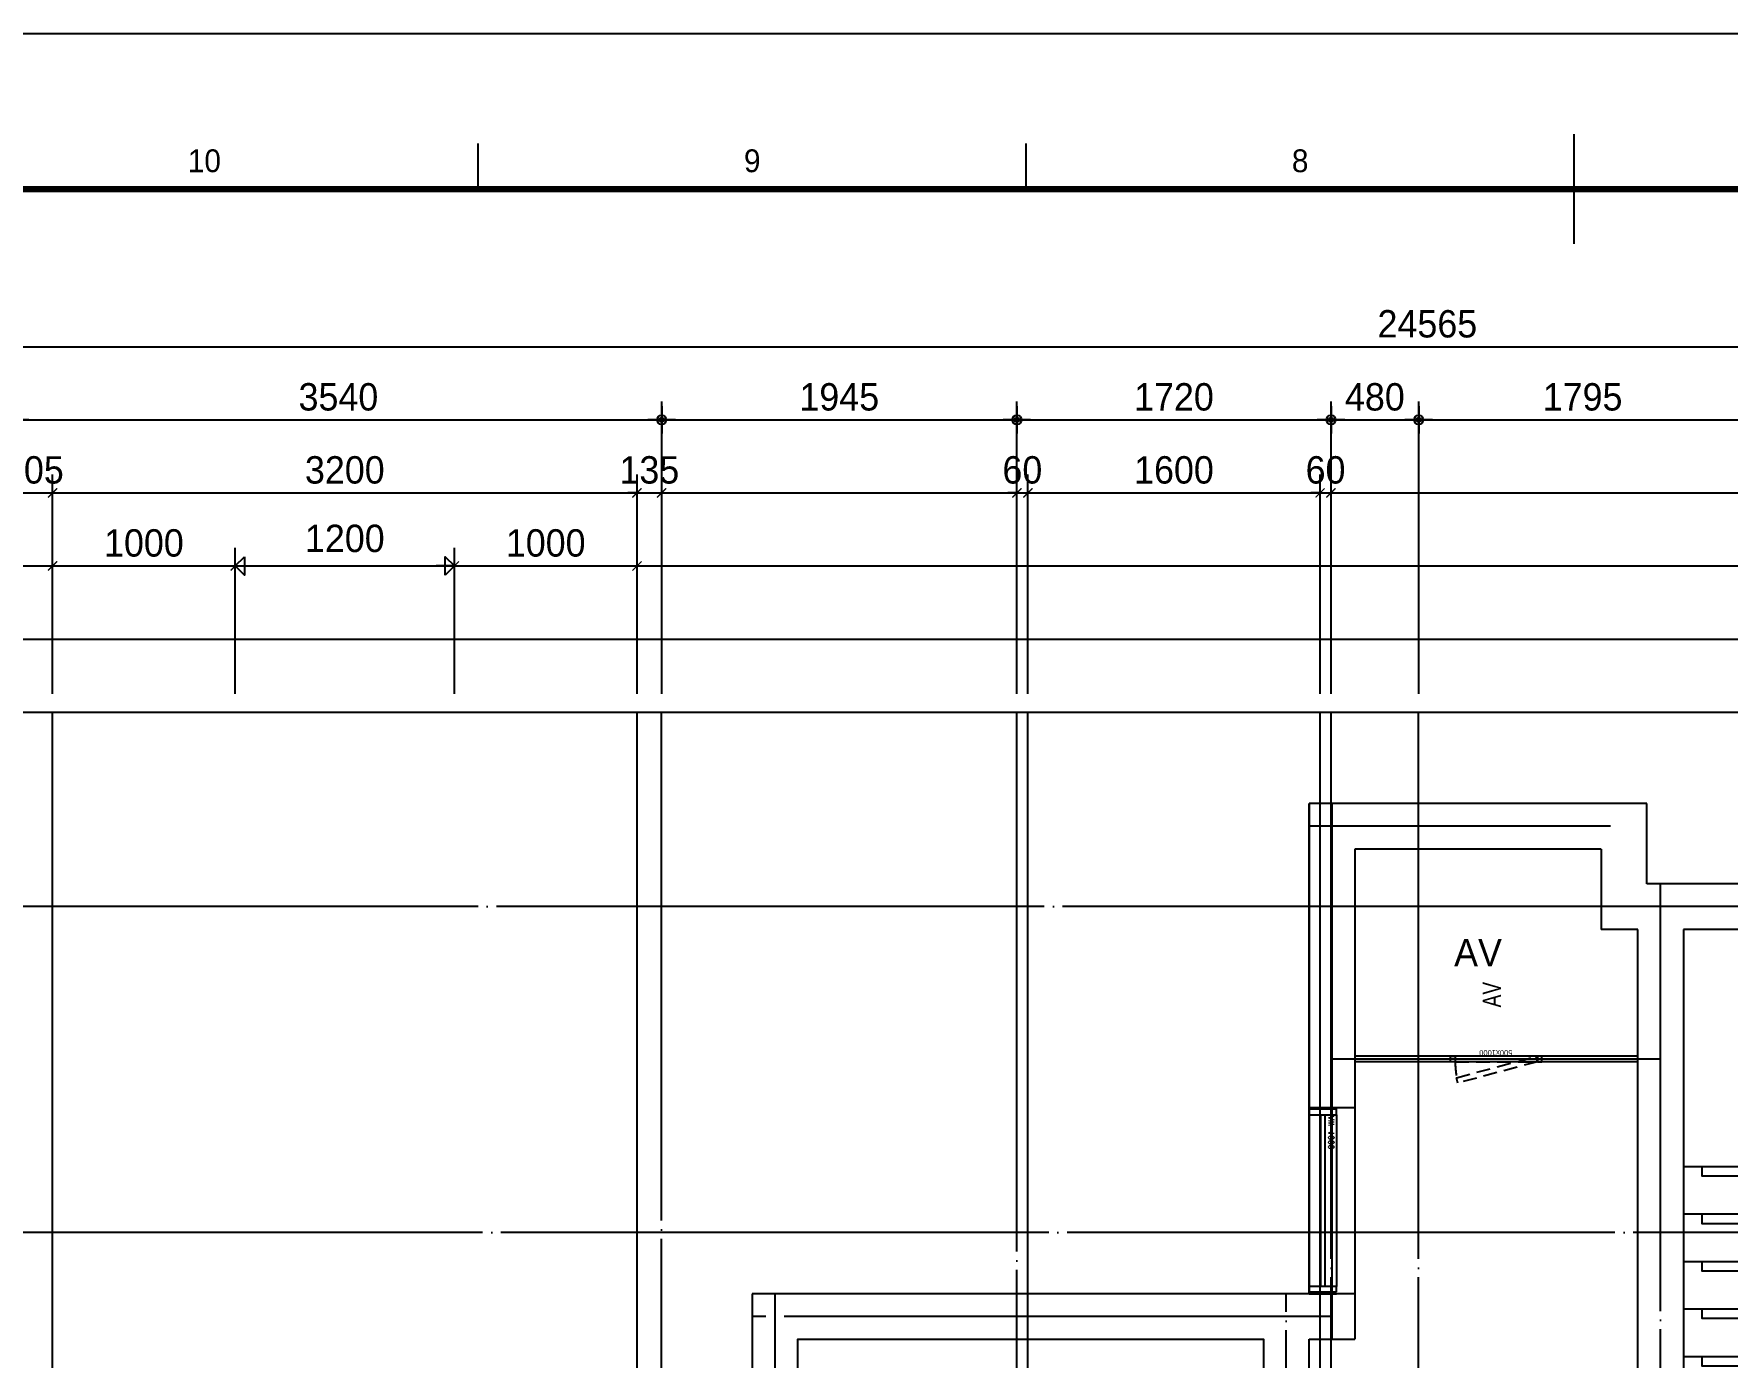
# Model space of a CAD drawing. Header units: millimetres. Extents: x -24416 to 92204, y -190080 to 23760.
# Drawn here: x 62770 to 72042, y -78526 to -71280 of the extents above; entities that cross this region are included whole.
import ezdxf
from ezdxf.enums import TextEntityAlignment as Align
from ezdxf.xclip import XClip

# ---------------------------------------------------------------- set-up
doc = ezdxf.new("R2010")
doc.units = ezdxf.units.MM
doc.header["$LTSCALE"] = 50
doc.header["$XCLIPFRAME"] = 0
for name, pattern in [('AUDIT_D_220706163347-0', [0]), ('CEN', [62, 60, -1, 0, -1]), ('xr-101_102동-2F$0$HID', [2.3, 1.5, -0.8])]:
    doc.linetypes.add(name, pattern=pattern)
doc.layers.get('defpoints').update_dxf_attribs({"color": 139})
for name, color, linetype in [('A-STEEL', 4, 'Continuous'), ('AA-BORD-FORM', 7, 'Continuous'), ('AA-BORD-TEXT', 3, 'Continuous'), ('AA-XXXX-DIMS', 7, 'Continuous'), ('AA-XXXX-TEXT#LEV', 3, 'Continuous'), ('ARDM', 7, 'Continuous'), ('CEN_CON', 1, 'CEN'), ('CONC', 2, 'Continuous'), ('DIM', 7, 'AUDIT_D_220706163347-0'), ('ELE3_CON', 7, 'Continuous'), ('ELEV-ER', 4, 'Continuous'), ('ROM', 7, 'AUDIT_D_220706163347-0'), ('STAIR', 4, 'Continuous'), ('WIN', 4, 'Continuous'), ('xr-101_102동-2F$0$AA-DWXM-DOOR(PS점검구)', 4, 'xr-101_102동-2F$0$HID'), ('논슬립', 251, 'Continuous'), ('실명박스', 7, 'AUDIT_D_220706163347-0')]:
    doc.layers.add(name, color=color, linetype=linetype)
for name, color, linetype, plot in [('AA-XXXX-MC', 153, 'AUDIT_D_220706163347-0', False), ('Def-PrintX', 147, 'Continuous', False), ('xr-101_102동-2F$0$DEFPOINT', 231, 'Continuous', False)]:
    doc.layers.add(name, color=color, linetype=linetype, plot=plot)
doc.styles.add('HAUD01', font='Dotum.ttf')
doc.styles.add('HAUD02', font='Dotum.ttf', dxfattribs={"width": 0.8})
doc.styles.get("Standard").update_dxf_attribs({"font": 'txt', "bigfont": 'whgtxt.shx'})
doc.styles.add('xr-101_102동-2F$0$HAUD01', font='Dotum.ttf')
doc.styles.add('맑은고딕', font='malgun.ttf', dxfattribs={"width": 0.9})
doc.dimstyles.new('DIM-50', dxfattribs={"dimscale": 50, "dimtxt": 3, "dimasz": 1, "dimexe": 2, "dimexo": 2, "dimgap": 1, "dimtad": 1, "dimdec": 0, "dimzin": 0, "dimdsep": 46, "dimtxsty": '맑은고딕', "dimblk1": 'DIMDOT', "dimblk2": 'DIMDOT', "dimsah": 1, "dimcen": 0.09, "dimdle": 2, "dimclrd": 7, "dimclre": 7, "dimclrt": 3, "dimadec": 0, "dimazin": 0, "dimtfac": 1, "dimtdec": 0, "dimtix": 1, "dimtmove": 2, "dimatfit": 3, "dimldrblk": 'DIMDOT', "dimfxl": 1, "dimtolj": 1, "dimtzin": 0, "dimarcsym": 0})
doc.dimstyles.new('MCDIM-50', dxfattribs={"dimscale": 50, "dimtxt": 3, "dimasz": 1, "dimexe": 2, "dimexo": 2, "dimgap": 1, "dimtad": 1, "dimdec": 0, "dimzin": 0, "dimdsep": 46, "dimtxsty": '맑은고딕', "dimblk1": 'ARCHTICK', "dimblk2": 'ARCHTICK', "dimsah": 1, "dimcen": 0.09, "dimdle": 2, "dimclrd": 7, "dimclre": 7, "dimclrt": 3, "dimadec": 0, "dimazin": 0, "dimtfac": 1, "dimtdec": 0, "dimtix": 1, "dimtmove": 2, "dimatfit": 3, "dimldrblk": 'ARCHTICK', "dimfxl": 1, "dimtolj": 1, "dimtzin": 0, "dimarcsym": 0})
doc.dimstyles.new('외부100-win', dxfattribs={"dimscale": 50, "dimtxt": 3, "dimasz": 1, "dimexe": 2, "dimexo": 2.5, "dimgap": 1.5, "dimtad": 1, "dimdec": 0, "dimzin": 0, "dimdsep": 46, "dimtxsty": '맑은고딕', "dimblk": 'DO2-2', "dimblk1": 'DO2-2', "dimblk2": 'DIMDOT', "dimcen": 0.09, "dimdle": 2, "dimclrd": 7, "dimclre": 7, "dimclrt": 3, "dimadec": 0, "dimazin": 0, "dimtfac": 1, "dimtdec": 0, "dimtix": 1, "dimtmove": 2, "dimatfit": 3, "dimldrblk": 'DO2-2', "dimfxl": 1, "dimtolj": 1, "dimtzin": 0, "dimarcsym": 0})

# ---------------------------------------------------------------- blocks, each defined once
blk = doc.blocks.new('XR-FORM 청주월명')
at = {"layer": 'AA-BORD-FORM', "color": 2}
for p, q in [((421, 571), (421, 583)), ((301, 577), (301, 582)), ((361, 577), (361, 582))]:
    blk.add_line(p, q, dxfattribs=at)
at = {"layer": 'AA-BORD-FORM', "color": 1}
blk.add_lwpolyline([(0, 0), (841, 0), (841, 594), (0, 594)], close=True, dxfattribs=at)
at = {"layer": 'AA-BORD-FORM', "color": 2, "const_width": 0.682}
blk.add_lwpolyline([(21, 17), (21, 577), (821, 577), (821, 17)], close=True, dxfattribs=at)
at = {"layer": 'AA-BORD-TEXT', "color": 7, "style": 'HAUD01'}
for s, p in [('10', (271, 580.1)), ('9', (331, 580.1)), ('8', (391, 580.1))]:
    blk.add_text(s, height=2.5, dxfattribs=at).set_placement(p, align=Align.MIDDLE_CENTER)
blk = doc.blocks.new('AW 1000')
at = {"layer": 'defpoints'}
for p, q in [((-10, 150), (-10, 0)), ((1010, 150), (1010, 0))]:
    blk.add_line(p, q, dxfattribs=at)
at = {"layer": 'WIN', "color": 8}
for p, q in [((30, 150), (970, 150)), ((30, 0), (970, 0))]:
    blk.add_line(p, q, dxfattribs=at)
at = {"layer": 'WIN'}
for p, q in [((30, 87), (970, 87)), ((30, 63), (970, 63))]:
    blk.add_line(p, q, dxfattribs=at)
for points in [[(30, 0), (0, 0), (0, 150), (30, 150)], [(1000, 0), (970, 0), (970, 150), (1000, 150)]]:
    blk.add_lwpolyline(points, close=True, dxfattribs=at)
at = {"layer": 'Def-PrintX'}
blk.add_text('AW 1000', height=30, dxfattribs=at).set_placement((128, 28.4), align=Align.MIDDLE)
blk = doc.blocks.new('STA-1')
at = {"layer": 'STAIR'}
for p, q in [((-3120, -1210), (-3120, 0)), ((-2860, -1210), (-2860, 0)), ((-2600, -1210), (-2600, 0)), ((-2340, -1210), (-2340, 0)), ((-2080, -1210), (-2080, 0)), ((-1820, -1210), (-1820, 0)), ((-1560, -1210), (-1560, 0)), ((-1300, -1210), (-1300, 0)), ((-3120, -605), (-600, -605)), ((-600, -1995), (-600, -605)), ((-3120, -1275), (-3120, -1260)), ((-3120, -1275), (-3120, -1260)), ((-2860, -1275), (-2860, -1260)), ((-2600, -1275), (-2600, -1260)), ((-2340, -1275), (-2340, -1260)), ((-2080, -1275), (-2080, -1260)), ((-1820, -1275), (-1820, -1260)), ((-1560, -1275), (-1560, -1260)), ((-1300, -1275), (-1300, -1260)), ((-3120, -1340), (-3120, -1325)), ((-3120, -1340), (-3120, -1325)), ((-3120, -2600), (-3120, -1390)), ((-2860, -1340), (-2860, -1325)), ((-2860, -2600), (-2860, -1390)), ((-2600, -1340), (-2600, -1325)), ((-2600, -2600), (-2600, -1390)), ((-2340, -1340), (-2340, -1325)), ((-2340, -2600), (-2340, -1390)), ((-2080, -1340), (-2080, -1325)), ((-2080, -2600), (-2080, -1390)), ((-1820, -1340), (-1820, -1325)), ((-1820, -2600), (-1820, -1390)), ((-1560, -1340), (-1560, -1325)), ((-1560, -2600), (-1560, -1390)), ((-1300, -1340), (-1300, -1325)), ((-1300, -2600), (-1300, -1390)), ((-3120, -1995), (-2080, -1995)), ((-1820, -1995), (-600, -1995))]:
    blk.add_line(p, q, dxfattribs=at)
for points in [[(-1200, -1390), (-1200, -1210), (-3220, -1210), (-3220, -1390)], [(-1250, -1340), (-1250, -1260), (-3170, -1260), (-3170, -1340)], [(-1300, -1325), (-1300, -1275), (-3120, -1275), (-3120, -1325)], [(-2080, -1995), (-2148, -1909.7), (-2148, -1942.1), (-2086.5, -1995), (-2148, -2047.9), (-2148, -2080.3)], [(-1820, -1995), (-1752, -1909.7), (-1752, -1942.1), (-1813.5, -1995), (-1752, -2047.9), (-1752, -2080.3)]]:
    blk.add_lwpolyline(points, close=True, dxfattribs=at)
blk.add_lwpolyline([(-2157.1, -2767.7), (-1956.5, -2019.1), (-1999.9, -2007.5), (-1900.1, -1982.5), (-1943.5, -1970.9), (-1742.9, -1222.3)], dxfattribs=at)
for centre in [(-3120, -605), (-3120, -1995)]:
    blk.add_circle(centre, 50, dxfattribs=at)
at = {"layer": '논슬립'}
for points in [[(-3120, -100), (-3170, -100), (-3170, -1110), (-3120, -1110)], [(-2860, -100), (-2910, -100), (-2910, -1110), (-2860, -1110)], [(-2600, -100), (-2650, -100), (-2650, -1110), (-2600, -1110)], [(-2340, -100), (-2390, -100), (-2390, -1110), (-2340, -1110)], [(-2080, -100), (-2130, -100), (-2130, -1110), (-2080, -1110)], [(-1820, -100), (-1870, -100), (-1870, -1110), (-1820, -1110)], [(-1560, -100), (-1610, -100), (-1610, -1110), (-1560, -1110)], [(-1300, -100), (-1350, -100), (-1350, -1110), (-1300, -1110)], [(-3120, -2500), (-3070, -2500), (-3070, -1490), (-3120, -1490)], [(-2860, -2500), (-2810, -2500), (-2810, -1490), (-2860, -1490)], [(-2600, -2500), (-2550, -2500), (-2550, -1490), (-2600, -1490)], [(-2340, -2500), (-2290, -2500), (-2290, -1490), (-2340, -1490)], [(-2080, -2500), (-2030, -2500), (-2030, -1490), (-2080, -1490)], [(-1820, -2500), (-1770, -2500), (-1770, -1490), (-1820, -1490)], [(-1560, -2500), (-1510, -2500), (-1510, -1490), (-1560, -1490)], [(-1300, -2500), (-1250, -2500), (-1250, -1490), (-1300, -1490)]]:
    blk.add_lwpolyline(points, dxfattribs=at)
blk = doc.blocks.new('ELE_17(비진입)')
at = {"layer": 'CONC', "extrusion": (0, 0, -1)}
for p, q in [((-570, -991.6), (-570, -1041.6)), ((570, -991.6), (570, -1041.6))]:
    blk.add_line(p, q, dxfattribs=at)
at = {"layer": 'defpoints'}
blk.add_lwpolyline([(-1350, 1558.4), (1350, 1558.4), (1350, -991.6), (-1350, -991.6)], close=True, dxfattribs=at)
at = {"layer": 'ELEV-ER', "color": 1, "extrusion": (0, 0, -1)}
for p, q in [((0, 1229.9), (0, -1227.1)), ((700, 1038.6), (-700, 1038.5)), ((-1150, 0), (1150, 0))]:
    blk.add_line(p, q, dxfattribs=at)
at = {"layer": 'ELEV-ER', "extrusion": (0, 0, -1)}
for p, q in [((-500, 1113.5), (500, 1113.6)), ((-500, 963.5), (-500, 1113.5)), ((500, 1113.6), (500, 963.6)), ((-550, 1013.5), (-550, 1063.5)), ((-550, 1013.5), (-550, 1063.5)), ((-475, 1063.5), (-525, 1063.5)), ((-525, 1063.5), (-525, 1013.5)), ((-475, 1063.5), (-525, 1063.5)), ((-525, 1063.5), (-525, 1013.5)), ((-475, 1013.5), (-475, 1063.5)), ((-475, 1013.5), (-475, 1063.5)), ((475, 1013.6), (475, 1063.6)), ((475, 1063.6), (525, 1063.6)), ((525, 1063.6), (525, 1013.6)), ((550, 1013.6), (550, 1063.6)), ((-525, 1013.5), (-475, 1013.5)), ((-525, 1013.5), (-475, 1013.5)), ((500, 963.6), (-500, 963.5)), ((525, 1013.6), (475, 1013.6)), ((-950, -898.6), (900, 851.4)), ((950, -898.6), (-900, 851.4)), ((-1105, 50), (-1105, -50)), ((-1005, 50), (-1005, -50)), ((1005, 50), (1005, -50)), ((1105, 50), (1105, -50)), ((-560, -818.7), (-560, -698.7)), ((-500, -698.7), (-500, -818.7)), ((500, -818.6), (500, -698.6)), ((560, -698.6), (560, -818.6)), ((-560.1, -818.6), (-500.1, -818.6)), ((-500, -818.7), (-560, -818.7)), ((560, -818.6), (500, -818.6)), ((-570, -991.6), (-545, -991.6)), ((-515, -991.6), (515, -991.6)), ((545, -991.6), (570, -991.6)), ((-570, -1041.6), (-555, -1041.6)), ((-515, -1041.6), (515, -1041.6)), ((555, -1041.6), (570, -1041.6))]:
    blk.add_line(p, q, dxfattribs=at)
for points in [[(950, 901.4), (950, -898.6), (-950, -898.6), (-950, 901.4)], [(542, -994.6), (518, -994.6), (518, -1038.6), (542, -1038.6), (542, -1026.6), (545, -1026.6), (545, -1041.6), (515, -1041.6), (515, -991.6), (545, -991.6), (545, -1006.6), (542, -1006.6)], [(-542, -994.6), (-518, -994.6), (-518, -1038.6), (-542, -1038.6), (-542, -1026.6), (-545, -1026.6), (-545, -1041.6), (-515, -1041.6), (-515, -991.6), (-545, -991.6), (-545, -1006.6), (-542, -1006.6)]]:
    blk.add_lwpolyline(points, close=True, dxfattribs=at)
blk.add_lwpolyline([(-500, -698.6), (-900, -698.6), (-900, 851.4), (900, 851.4), (900, -698.6), (500, -698.7)], dxfattribs=at)
at = {"layer": 'ELEV-ER'}
for points in [[(-550, -875.7), (550, -875.7), (550, -835.7), (-550, -835.7)], [(-550, -960.7), (550, -960.7), (550, -920.7), (-550, -920.7)], [(-555, -1041.6), (-545, -1041.6), (-545, -1031.6), (-555, -1031.6)], [(555, -1041.6), (545, -1041.6), (545, -1031.6), (555, -1031.6)]]:
    blk.add_lwpolyline(points, close=True, dxfattribs=at)
at = {"layer": 'defpoints', "extrusion": (0, 0, -1), "style": '맑은고딕', "text_generation_flag": 2, "width": 0.6}
blk.add_text('ELEV-18인승', height=150, dxfattribs=at).set_placement((0, 801.3), align=Align.TOP_CENTER)
blk = doc.blocks.new('A$C38A1636F')
at = {"layer": 'xr-101_102동-2F$0$AA-DWXM-DOOR(PS점검구)'}
for p, q in [((225, 0), (-225, 0)), ((-225, -30), (225, -30))]:
    blk.add_line(p, q, dxfattribs=at)
for points in [[(-250, 0), (-225, 0), (-225, -30), (-250, -30)], [(250, 0), (225, 0), (225, -30), (250, -30)], [(-209.7, -146.5), (-217.4, -117.5), (217.2, -1), (225, -30)]]:
    blk.add_lwpolyline(points, close=True, dxfattribs=at)
blk.add_arc((385.2, -21.3), 610.2, 180.81816, 189.07051, dxfattribs=at)
at = {"layer": 'xr-101_102동-2F$0$DEFPOINT', "style": 'xr-101_102동-2F$0$HAUD01'}
blk.add_text('500x1000', height=30, rotation=180, dxfattribs=at).set_placement((-2.5, 18.6), align=Align.MIDDLE_CENTER)
blk = doc.blocks.new('CO-102-28F', base_point=(243441.5, -43595.4))
at = {"layer": 'A-STEEL'}
for p, q in [((276761.5, -39280.4), (275211.5, -39280.4)), ((276761.5, -39310.4), (275211.5, -39310.4))]:
    blk.add_line(p, q, dxfattribs=at)
at = {"layer": 'CEN_CON'}
for p, q in [((275086.5, -37895.4), (275086.5, -40830.4)), ((276611.5, -38020.4), (274961.5, -38020.4)), ((276886.5, -43775.4), (276886.5, -38335.4)), ((279611.5, -38460.4), (276611.5, -38460.4)), ((276886.5, -39295.4), (275086.5, -39295.4)), ((272036.5, -40580.4), (272036.5, -43780.4)), ((274836.5, -43780.4), (274836.5, -40580.4)), ((275086.5, -40705.4), (271911.5, -40705.4))]:
    blk.add_line(p, q, dxfattribs=at)
at = {"layer": 'CONC', "color": 2}
for p, q in [((274961.5, -37895.4), (274961.5, -39560.4)), ((275211.5, -38145.4), (275211.5, -39560.4)), ((274961.5, -39560.4), (275211.5, -39560.4)), ((275211.5, -40580.4), (271911.5, -40580.4)), ((271911.5, -40580.4), (271911.5, -43580.4)), ((275211.5, -40580.4), (275211.5, -40830.4)), ((272161.5, -43530.4), (272161.5, -40830.4)), ((272161.5, -40830.4), (274711.5, -40830.4)), ((274711.5, -40830.4), (274711.5, -41610.4)), ((274961.5, -40830.4), (275211.5, -40830.4)), ((274961.5, -41560.4), (274961.5, -40830.4))]:
    blk.add_line(p, q, dxfattribs=at)
at = {"layer": 'CONC', "linetype": 'ByBlock'}
for p, q in [((276611.5, -37895.4), (274961.5, -37895.4)), ((276811.5, -37895.4), (276611.5, -37895.4)), ((276811.5, -38335.4), (276811.5, -37895.4)), ((276561.5, -38145.4), (275211.5, -38145.4)), ((276561.5, -38145.4), (276561.5, -38585.4)), ((279611.5, -38335.4), (276811.5, -38335.4)), ((276761.5, -38585.4), (276561.5, -38585.4)), ((279611.5, -38585.4), (277011.5, -38585.4))]:
    blk.add_line(p, q, dxfattribs=at)
at = {"layer": 'CONC'}
for p, q in [((276761.5, -42405.4), (276761.5, -38585.4)), ((277011.5, -38585.4), (277011.5, -42405.4))]:
    blk.add_line(p, q, dxfattribs=at)
at = {"layer": 'defpoints'}
for p in [(276811.5, -37895.4), (274961.5, -40580.4)]:
    blk.add_line(p, (274961.5, -37895.4), dxfattribs=at)
at = {"layer": 'ELE3_CON'}
blk.add_line((275211.5, -39560.4), (275211.5, -40580.4), dxfattribs=at)
at = {"rotation": 90}
for name, p in [('STA-1', (277011.5, -38585.4)), ('ELE_17(비진입)', (273719.8, -42180.4))]:
    blk.add_blockref(name, p, dxfattribs=at)
at = {"layer": 'AA-XXXX-TEXT#LEV'}
blk.add_blockref('A$C38A1636F', (275986.5, -39280.4), dxfattribs=at)
at = {"layer": 'WIN', "xscale": -1.000000000000001, "rotation": 90}
blk.add_blockref('AW 1000', (275111.5, -39570.4), dxfattribs=at)
at = {"layer": 'Def-PrintX', "style": 'HAUD02', "width": 0.8}
blk.add_text('AV', height=100, rotation=90, dxfattribs=at).set_placement((275961.5, -38942.9), align=Align.MIDDLE_CENTER)
blk = doc.blocks.new('A$C415C5DAF')
at = {"layer": 'AA-XXXX-MC'}
for p, q in [((50387.4, -99255.9), (50387.4, -93370.9)), ((53587.4, -99255.9), (53587.4, -93370.9)), ((55727.4, -102525.9), (55727.4, -93370.9)), ((57327.4, -102565.9), (57327.4, -93370.9))]:
    blk.add_line(p, q, dxfattribs=at)
at = {"layer": 'CEN_CON'}
for p, q in [((53722.4, -99255.9), (53722.4, -93370.9)), ((55667.4, -102525.9), (55667.4, -93370.9)), ((57387.4, -102565.9), (57387.4, -93370.9)), ((57867.4, -102565.9), (57867.4, -93370.9)), ((58917.4, -94435.9), (44172.7, -94435.9)), ((62042.4, -96220.9), (44172.7, -96220.9))]:
    blk.add_line(p, q, dxfattribs=at)
at = {"layer": 'ROM', "color": 3, "style": 'HAUD01'}
blk.add_text('AV', height=150, dxfattribs=at).set_placement((58192.4, -94688.4), align=Align.MIDDLE)
blk = doc.blocks.new('_ArchTick')
at = {"color": 0, "linetype": 'ByBlock', "const_width": 0.15}
blk.add_lwpolyline([(-0.5, -0.5), (0.5, 0.5)], dxfattribs=at)
blk = doc.blocks.new('*D262')
at = {"layer": 'defpoints', "color": 0, "linetype": 'ByBlock', "transparency": 16777216}
for p in [(16805.7, -97953.8), (15805.7, -98753.8), (16805.7, -98753.8)]:
    blk.add_point(p, dxfattribs=at)
at = {"layer": 'DIM', "color": 7, "linetype": 'ByBlock', "lineweight": -2, "transparency": 16777216}
for p, q in [((15805.7, -98653.8), (15805.7, -97853.8)), ((16805.7, -98653.8), (16805.7, -97853.8)), ((15705.7, -97953.8), (16905.7, -97953.8))]:
    blk.add_line(p, q, dxfattribs=at)
at = {"layer": 'DIM', "color": 7, "linetype": 'ByBlock', "lineweight": -2, "transparency": 16777216, "xscale": 50, "yscale": 50, "zscale": 50, "rotation": 180}
blk.add_blockref('_ArchTick', (15805.7, -97953.8), dxfattribs=at)
at = {"layer": 'DIM', "color": 7, "linetype": 'ByBlock', "lineweight": -2, "transparency": 16777216, "xscale": 50, "yscale": 50, "zscale": 50}
blk.add_blockref('_ArchTick', (16805.7, -97953.8), dxfattribs=at)
at = {"layer": 'DIM', "color": 3, "linetype": 'ByBlock', "transparency": 16777216, "insert": (16305.7, -97828.7), "char_height": 150, "attachment_point": 5, "style": 'HAUD01'}
blk.add_mtext('\\A1;1000', dxfattribs=at)
blk = doc.blocks.new('DO2-2')
at = {"layer": 'ARDM'}
blk.add_line((0, 0), (-2, 0), dxfattribs=at)
blk.add_lwpolyline([(-1, -1), (-1, 1), (0, 0)], close=True, dxfattribs=at)
blk = doc.blocks.new('*D263')
at = {"layer": 'defpoints', "color": 0, "linetype": 'ByBlock', "transparency": 16777216}
for p in [(18005.7, -97953.8), (16805.7, -98753.8), (18005.7, -98753.8)]:
    blk.add_point(p, dxfattribs=at)
at = {"layer": 'DIM', "color": 7, "linetype": 'ByBlock', "lineweight": -2, "transparency": 16777216}
for p, q in [((16805.7, -98628.8), (16805.7, -97853.8)), ((18005.7, -98628.8), (18005.7, -97853.8)), ((16855.7, -97953.8), (17955.7, -97953.8))]:
    blk.add_line(p, q, dxfattribs=at)
at = {"layer": 'DIM', "color": 7, "linetype": 'ByBlock', "lineweight": -2, "transparency": 16777216, "xscale": 50, "yscale": 50, "zscale": 50, "rotation": 180}
blk.add_blockref('DO2-2', (16805.7, -97953.8), dxfattribs=at)
at = {"layer": 'DIM', "color": 7, "linetype": 'ByBlock', "lineweight": -2, "transparency": 16777216, "xscale": 50, "yscale": 50, "zscale": 50}
blk.add_blockref('DO2-2', (18005.7, -97953.8), dxfattribs=at)
at = {"layer": 'DIM', "color": 3, "linetype": 'ByBlock', "transparency": 16777216, "insert": (17405.7, -97803.7), "char_height": 150, "attachment_point": 5, "style": 'HAUD01'}
blk.add_mtext('\\A1;1200', dxfattribs=at)
blk = doc.blocks.new('DIMDOT')
at = {"layer": 'AA-XXXX-DIMS'}
for p, q in [((-1.5, 0), (1.5, 0)), ((0, -1.5), (0, 1.5))]:
    blk.add_line(p, q, dxfattribs=at)
for radius in [0.5, 0.25]:
    blk.add_circle((0, 0), radius, dxfattribs=at)
blk = doc.blocks.new('*D264')
at = {"layer": 'defpoints', "color": 0, "linetype": 'ByBlock', "transparency": 16777216}
for p in [(19005.7, -97953.8), (18005.7, -98753.8), (19005.7, -98753.8)]:
    blk.add_point(p, dxfattribs=at)
at = {"layer": 'DIM', "color": 7, "linetype": 'ByBlock', "lineweight": -2, "transparency": 16777216}
for p, q in [((18005.7, -98653.8), (18005.7, -97853.8)), ((19005.7, -98653.8), (19005.7, -97853.8)), ((17905.7, -97953.8), (19105.7, -97953.8))]:
    blk.add_line(p, q, dxfattribs=at)
at = {"layer": 'DIM', "color": 7, "linetype": 'ByBlock', "lineweight": -2, "transparency": 16777216, "xscale": 50, "yscale": 50, "zscale": 50, "rotation": 180}
blk.add_blockref('_ArchTick', (18005.7, -97953.8), dxfattribs=at)
at = {"layer": 'DIM', "color": 7, "linetype": 'ByBlock', "lineweight": -2, "transparency": 16777216, "xscale": 50, "yscale": 50, "zscale": 50}
blk.add_blockref('_ArchTick', (19005.7, -97953.8), dxfattribs=at)
at = {"layer": 'DIM', "color": 3, "linetype": 'ByBlock', "transparency": 16777216, "insert": (18505.7, -97828.7), "char_height": 150, "attachment_point": 5, "style": 'HAUD01'}
blk.add_mtext('\\A1;1000', dxfattribs=at)
blk = doc.blocks.new('*D328')
at = {"layer": 'defpoints', "color": 0, "transparency": 16777216}
for p in [(19140.7, -97153.8), (15600.7, -98753.8), (19140.7, -98753.8)]:
    blk.add_point(p, dxfattribs=at)
at = {"layer": 'DIM', "color": 7, "lineweight": -2, "transparency": 16777216}
for p, q in [((15600.7, -98653.8), (15600.7, -97053.8)), ((19140.7, -98653.8), (19140.7, -97053.8)), ((15650.7, -97153.8), (19090.7, -97153.8))]:
    blk.add_line(p, q, dxfattribs=at)
at = {"layer": 'DIM', "color": 7, "lineweight": -2, "transparency": 16777216, "xscale": 50, "yscale": 50, "zscale": 50, "rotation": 180}
blk.add_blockref('DIMDOT', (15600.7, -97153.8), dxfattribs=at)
at = {"layer": 'DIM', "color": 7, "lineweight": -2, "transparency": 16777216, "xscale": 50, "yscale": 50, "zscale": 50}
blk.add_blockref('DIMDOT', (19140.7, -97153.8), dxfattribs=at)
at = {"layer": 'DIM', "color": 3, "transparency": 16777216, "insert": (17370.7, -97028.7), "char_height": 150, "attachment_point": 5, "style": 'HAUD01'}
blk.add_mtext('\\A1;3540', dxfattribs=at)
blk = doc.blocks.new('*D329')
at = {"layer": 'defpoints', "color": 0, "transparency": 16777216}
for p in [(21085.7, -97153.8), (19140.7, -98753.8), (21085.7, -98753.8)]:
    blk.add_point(p, dxfattribs=at)
at = {"layer": 'DIM', "color": 7, "lineweight": -2, "transparency": 16777216}
for p, q in [((19140.7, -98653.8), (19140.7, -97053.8)), ((21085.7, -98653.8), (21085.7, -97053.8)), ((19190.7, -97153.8), (21035.7, -97153.8))]:
    blk.add_line(p, q, dxfattribs=at)
at = {"layer": 'DIM', "color": 7, "lineweight": -2, "transparency": 16777216, "xscale": 50, "yscale": 50, "zscale": 50, "rotation": 180}
blk.add_blockref('DIMDOT', (19140.7, -97153.8), dxfattribs=at)
at = {"layer": 'DIM', "color": 7, "lineweight": -2, "transparency": 16777216, "xscale": 50, "yscale": 50, "zscale": 50}
blk.add_blockref('DIMDOT', (21085.7, -97153.8), dxfattribs=at)
at = {"layer": 'DIM', "color": 3, "transparency": 16777216, "insert": (20113.2, -97028.7), "char_height": 150, "attachment_point": 5, "style": 'HAUD01'}
blk.add_mtext('\\A1;1945', dxfattribs=at)
blk = doc.blocks.new('*D330')
at = {"layer": 'defpoints', "color": 0, "transparency": 16777216}
for p in [(22805.7, -97153.8), (21085.7, -98753.8), (22805.7, -98753.8)]:
    blk.add_point(p, dxfattribs=at)
at = {"layer": 'DIM', "color": 7, "lineweight": -2, "transparency": 16777216}
for p, q in [((21085.7, -98653.8), (21085.7, -97053.8)), ((22805.7, -98653.8), (22805.7, -97053.8)), ((21135.7, -97153.8), (22755.7, -97153.8))]:
    blk.add_line(p, q, dxfattribs=at)
at = {"layer": 'DIM', "color": 7, "lineweight": -2, "transparency": 16777216, "xscale": 50, "yscale": 50, "zscale": 50, "rotation": 180}
blk.add_blockref('DIMDOT', (21085.7, -97153.8), dxfattribs=at)
at = {"layer": 'DIM', "color": 7, "lineweight": -2, "transparency": 16777216, "xscale": 50, "yscale": 50, "zscale": 50}
blk.add_blockref('DIMDOT', (22805.7, -97153.8), dxfattribs=at)
at = {"layer": 'DIM', "color": 3, "transparency": 16777216, "insert": (21945.7, -97028.7), "char_height": 150, "attachment_point": 5, "style": 'HAUD01'}
blk.add_mtext('\\A1;1720', dxfattribs=at)
blk = doc.blocks.new('*D331')
at = {"layer": 'defpoints', "color": 0, "transparency": 16777216}
for p in [(23285.7, -97153.8), (22805.7, -98753.8), (23285.7, -98753.8)]:
    blk.add_point(p, dxfattribs=at)
at = {"layer": 'DIM', "color": 7, "lineweight": -2, "transparency": 16777216}
for p, q in [((22805.7, -98653.8), (22805.7, -97053.8)), ((23285.7, -98653.8), (23285.7, -97053.8)), ((22855.7, -97153.8), (23235.7, -97153.8))]:
    blk.add_line(p, q, dxfattribs=at)
at = {"layer": 'DIM', "color": 7, "lineweight": -2, "transparency": 16777216, "xscale": 50, "yscale": 50, "zscale": 50, "rotation": 180}
blk.add_blockref('DIMDOT', (22805.7, -97153.8), dxfattribs=at)
at = {"layer": 'DIM', "color": 7, "lineweight": -2, "transparency": 16777216, "xscale": 50, "yscale": 50, "zscale": 50}
blk.add_blockref('DIMDOT', (23285.7, -97153.8), dxfattribs=at)
at = {"layer": 'DIM', "color": 3, "transparency": 16777216, "insert": (23045.7, -97028.7), "char_height": 150, "attachment_point": 5, "style": 'HAUD01'}
blk.add_mtext('\\A1;480', dxfattribs=at)
blk = doc.blocks.new('*D332')
at = {"layer": 'defpoints', "color": 0, "transparency": 16777216}
for p in [(25080.7, -97153.8), (23285.7, -98753.8), (25080.7, -98753.8)]:
    blk.add_point(p, dxfattribs=at)
at = {"layer": 'DIM', "color": 7, "lineweight": -2, "transparency": 16777216}
for p, q in [((23285.7, -98653.8), (23285.7, -97053.8)), ((25080.7, -98653.8), (25080.7, -97053.8)), ((23335.7, -97153.8), (25030.7, -97153.8))]:
    blk.add_line(p, q, dxfattribs=at)
at = {"layer": 'DIM', "color": 7, "lineweight": -2, "transparency": 16777216, "xscale": 50, "yscale": 50, "zscale": 50, "rotation": 180}
blk.add_blockref('DIMDOT', (23285.7, -97153.8), dxfattribs=at)
at = {"layer": 'DIM', "color": 7, "lineweight": -2, "transparency": 16777216, "xscale": 50, "yscale": 50, "zscale": 50}
blk.add_blockref('DIMDOT', (25080.7, -97153.8), dxfattribs=at)
at = {"layer": 'DIM', "color": 3, "transparency": 16777216, "insert": (24183.2, -97028.7), "char_height": 150, "attachment_point": 5, "style": 'HAUD01'}
blk.add_mtext('\\A1;1795', dxfattribs=at)
blk = doc.blocks.new('*D338')
at = {"layer": 'defpoints', "color": 0, "transparency": 16777216}
for p in [(35615.7, -96753.8), (11050.7, -98753.8), (35615.7, -98753.8)]:
    blk.add_point(p, dxfattribs=at)
at = {"layer": 'DIM', "color": 7, "lineweight": -2, "transparency": 16777216}
for p, q in [((11050.7, -98653.8), (11050.7, -96653.8)), ((35615.7, -98653.8), (35615.7, -96653.8)), ((11100.7, -96753.8), (35565.7, -96753.8))]:
    blk.add_line(p, q, dxfattribs=at)
at = {"layer": 'DIM', "color": 7, "lineweight": -2, "transparency": 16777216, "xscale": 50, "yscale": 50, "zscale": 50, "rotation": 180}
blk.add_blockref('DIMDOT', (11050.7, -96753.8), dxfattribs=at)
at = {"layer": 'DIM', "color": 7, "lineweight": -2, "transparency": 16777216, "xscale": 50, "yscale": 50, "zscale": 50}
blk.add_blockref('DIMDOT', (35615.7, -96753.8), dxfattribs=at)
at = {"layer": 'DIM', "color": 3, "transparency": 16777216, "insert": (23333.2, -96628.7), "char_height": 150, "attachment_point": 5, "style": 'HAUD01'}
blk.add_mtext('\\A1;24565', dxfattribs=at)
blk = doc.blocks.new('*D342')
at = {"layer": 'defpoints', "color": 0, "linetype": 'ByBlock', "transparency": 16777216}
for p in [(15805.7, -97553.8), (15600.7, -98753.8), (15805.7, -98753.8)]:
    blk.add_point(p, dxfattribs=at)
at = {"layer": 'DIM', "color": 7, "linetype": 'ByBlock', "lineweight": -2, "transparency": 16777216}
for p, q in [((15600.7, -98653.8), (15600.7, -97453.8)), ((15805.7, -98653.8), (15805.7, -97453.8)), ((15600.7, -97553.8), (15550.7, -97553.8)), ((15600.7, -97553.8), (15805.7, -97553.8)), ((15805.7, -97553.8), (15855.7, -97553.8))]:
    blk.add_line(p, q, dxfattribs=at)
at = {"layer": 'DIM', "color": 7, "linetype": 'ByBlock', "lineweight": -2, "transparency": 16777216, "xscale": 50, "yscale": 50, "zscale": 50}
blk.add_blockref('_ArchTick', (15600.7, -97553.8), dxfattribs=at)
at = {"layer": 'DIM', "color": 7, "linetype": 'ByBlock', "lineweight": -2, "transparency": 16777216, "xscale": 50, "yscale": 50, "zscale": 50, "rotation": 180}
blk.add_blockref('_ArchTick', (15805.7, -97553.8), dxfattribs=at)
at = {"layer": 'DIM', "color": 3, "linetype": 'ByBlock', "transparency": 16777216, "insert": (15703.2, -97428.7), "char_height": 150, "attachment_point": 5, "style": 'HAUD01'}
blk.add_mtext('\\A1;205', dxfattribs=at)
blk = doc.blocks.new('*D343')
at = {"layer": 'defpoints', "color": 0, "linetype": 'ByBlock', "transparency": 16777216}
for p in [(19005.7, -97553.8), (15805.7, -98753.8), (19005.7, -98753.8)]:
    blk.add_point(p, dxfattribs=at)
at = {"layer": 'DIM', "color": 7, "linetype": 'ByBlock', "lineweight": -2, "transparency": 16777216}
for p, q in [((15805.7, -98653.8), (15805.7, -97453.8)), ((19005.7, -98653.8), (19005.7, -97453.8)), ((15705.7, -97553.8), (19105.7, -97553.8))]:
    blk.add_line(p, q, dxfattribs=at)
at = {"layer": 'DIM', "color": 7, "linetype": 'ByBlock', "lineweight": -2, "transparency": 16777216, "xscale": 50, "yscale": 50, "zscale": 50, "rotation": 180}
blk.add_blockref('_ArchTick', (15805.7, -97553.8), dxfattribs=at)
at = {"layer": 'DIM', "color": 7, "linetype": 'ByBlock', "lineweight": -2, "transparency": 16777216, "xscale": 50, "yscale": 50, "zscale": 50}
blk.add_blockref('_ArchTick', (19005.7, -97553.8), dxfattribs=at)
at = {"layer": 'DIM', "color": 3, "linetype": 'ByBlock', "transparency": 16777216, "insert": (17405.7, -97428.7), "char_height": 150, "attachment_point": 5, "style": 'HAUD01'}
blk.add_mtext('\\A1;3200', dxfattribs=at)
blk = doc.blocks.new('*D344')
at = {"layer": 'defpoints', "color": 0, "linetype": 'ByBlock', "transparency": 16777216}
for p in [(19140.7, -97553.8), (19005.7, -98753.8), (19140.7, -98753.8)]:
    blk.add_point(p, dxfattribs=at)
at = {"layer": 'DIM', "color": 7, "linetype": 'ByBlock', "lineweight": -2, "transparency": 16777216}
for p, q in [((19005.7, -98653.8), (19005.7, -97453.8)), ((19140.7, -98653.8), (19140.7, -97453.8)), ((19005.7, -97553.8), (18955.7, -97553.8)), ((19005.7, -97553.8), (19140.7, -97553.8)), ((19140.7, -97553.8), (19190.7, -97553.8))]:
    blk.add_line(p, q, dxfattribs=at)
at = {"layer": 'DIM', "color": 7, "linetype": 'ByBlock', "lineweight": -2, "transparency": 16777216, "xscale": 50, "yscale": 50, "zscale": 50}
blk.add_blockref('_ArchTick', (19005.7, -97553.8), dxfattribs=at)
at = {"layer": 'DIM', "color": 7, "linetype": 'ByBlock', "lineweight": -2, "transparency": 16777216, "xscale": 50, "yscale": 50, "zscale": 50, "rotation": 180}
blk.add_blockref('_ArchTick', (19140.7, -97553.8), dxfattribs=at)
at = {"layer": 'DIM', "color": 3, "linetype": 'ByBlock', "transparency": 16777216, "insert": (19073.2, -97428.7), "char_height": 150, "attachment_point": 5, "style": 'HAUD01'}
blk.add_mtext('\\A1;135', dxfattribs=at)
blk = doc.blocks.new('*D345')
at = {"layer": 'defpoints', "color": 0, "linetype": 'ByBlock', "transparency": 16777216}
for p in [(21145.7, -97553.8), (21085.7, -98753.8), (21145.7, -98753.8)]:
    blk.add_point(p, dxfattribs=at)
at = {"layer": 'DIM', "color": 7, "linetype": 'ByBlock', "lineweight": -2, "transparency": 16777216}
for p, q in [((21085.7, -98653.8), (21085.7, -97453.8)), ((21145.7, -98653.8), (21145.7, -97453.8)), ((21085.7, -97553.8), (21035.7, -97553.8)), ((21085.7, -97553.8), (21145.7, -97553.8)), ((21145.7, -97553.8), (21195.7, -97553.8))]:
    blk.add_line(p, q, dxfattribs=at)
at = {"layer": 'DIM', "color": 7, "linetype": 'ByBlock', "lineweight": -2, "transparency": 16777216, "xscale": 50, "yscale": 50, "zscale": 50}
blk.add_blockref('_ArchTick', (21085.7, -97553.8), dxfattribs=at)
at = {"layer": 'DIM', "color": 7, "linetype": 'ByBlock', "lineweight": -2, "transparency": 16777216, "xscale": 50, "yscale": 50, "zscale": 50, "rotation": 180}
blk.add_blockref('_ArchTick', (21145.7, -97553.8), dxfattribs=at)
at = {"layer": 'DIM', "color": 3, "linetype": 'ByBlock', "transparency": 16777216, "insert": (21115.7, -97428.7), "char_height": 150, "attachment_point": 5, "style": 'HAUD01'}
blk.add_mtext('\\A1;60', dxfattribs=at)
blk = doc.blocks.new('*D346')
at = {"layer": 'defpoints', "color": 0, "linetype": 'ByBlock', "transparency": 16777216}
for p in [(22745.7, -97553.8), (21145.7, -98753.8), (22745.7, -98753.8)]:
    blk.add_point(p, dxfattribs=at)
at = {"layer": 'DIM', "color": 7, "linetype": 'ByBlock', "lineweight": -2, "transparency": 16777216}
for p, q in [((21145.7, -98653.8), (21145.7, -97453.8)), ((22745.7, -98653.8), (22745.7, -97453.8)), ((21045.7, -97553.8), (22845.7, -97553.8))]:
    blk.add_line(p, q, dxfattribs=at)
at = {"layer": 'DIM', "color": 7, "linetype": 'ByBlock', "lineweight": -2, "transparency": 16777216, "xscale": 50, "yscale": 50, "zscale": 50, "rotation": 180}
blk.add_blockref('_ArchTick', (21145.7, -97553.8), dxfattribs=at)
at = {"layer": 'DIM', "color": 7, "linetype": 'ByBlock', "lineweight": -2, "transparency": 16777216, "xscale": 50, "yscale": 50, "zscale": 50}
blk.add_blockref('_ArchTick', (22745.7, -97553.8), dxfattribs=at)
at = {"layer": 'DIM', "color": 3, "linetype": 'ByBlock', "transparency": 16777216, "insert": (21945.7, -97428.7), "char_height": 150, "attachment_point": 5, "style": 'HAUD01'}
blk.add_mtext('\\A1;1600', dxfattribs=at)
blk = doc.blocks.new('*D347')
at = {"layer": 'defpoints', "color": 0, "linetype": 'ByBlock', "transparency": 16777216}
for p in [(22805.7, -97553.8), (22745.7, -98753.8), (22805.7, -98753.8)]:
    blk.add_point(p, dxfattribs=at)
at = {"layer": 'DIM', "color": 7, "linetype": 'ByBlock', "lineweight": -2, "transparency": 16777216}
for p, q in [((22745.7, -98653.8), (22745.7, -97453.8)), ((22805.7, -98653.8), (22805.7, -97453.8)), ((22745.7, -97553.8), (22695.7, -97553.8)), ((22745.7, -97553.8), (22805.7, -97553.8)), ((22805.7, -97553.8), (22855.7, -97553.8))]:
    blk.add_line(p, q, dxfattribs=at)
at = {"layer": 'DIM', "color": 7, "linetype": 'ByBlock', "lineweight": -2, "transparency": 16777216, "xscale": 50, "yscale": 50, "zscale": 50}
blk.add_blockref('_ArchTick', (22745.7, -97553.8), dxfattribs=at)
at = {"layer": 'DIM', "color": 7, "linetype": 'ByBlock', "lineweight": -2, "transparency": 16777216, "xscale": 50, "yscale": 50, "zscale": 50, "rotation": 180}
blk.add_blockref('_ArchTick', (22805.7, -97553.8), dxfattribs=at)
at = {"layer": 'DIM', "color": 3, "linetype": 'ByBlock', "transparency": 16777216, "insert": (22775.7, -97428.7), "char_height": 150, "attachment_point": 5, "style": 'HAUD01'}
blk.add_mtext('\\A1;60', dxfattribs=at)
blk = doc.blocks.new('DIM-1108')
at = {"layer": 'DIM'}
for base, p1, p2, picture, middle in [((35615.7, -96753.8), (11050.7, -98753.8), (35615.7, -98753.8), '*D338', (23333.2, -96628.7)), ((19140.7, -97153.8), (15600.7, -98753.8), (19140.7, -98753.8), '*D328', (17370.7, -97028.7)), ((21085.7, -97153.8), (19140.7, -98753.8), (21085.7, -98753.8), '*D329', (20113.2, -97028.7)), ((22805.7, -97153.8), (21085.7, -98753.8), (22805.7, -98753.8), '*D330', (21945.7, -97028.7)), ((23285.7, -97153.8), (22805.7, -98753.8), (23285.7, -98753.8), '*D331', (23045.7, -97028.7)), ((25080.7, -97153.8), (23285.7, -98753.8), (25080.7, -98753.8), '*D332', (24183.2, -97028.7))]:
    dim = blk.add_linear_dim(base=base, p1=p1, p2=p2, dimstyle='DIM-50', override={"dimscale": 50, "dimtxsty": 'HAUD01'}, dxfattribs=at)
    dim.commit()
    dim.dimension.update_dxf_attribs({"geometry": picture, "text_midpoint": middle})
at = {"layer": 'DIM', "linetype": 'ByBlock'}
for base, p1, p2, dimstyle, picture, middle in [((15805.7, -97553.8), (15600.7, -98753.8), (15805.7, -98753.8), 'MCDIM-50', '*D342', (15703.2, -97428.7)), ((19005.7, -97553.8), (15805.7, -98753.8), (19005.7, -98753.8), 'MCDIM-50', '*D343', (17405.7, -97428.7)), ((19140.7, -97553.8), (19005.7, -98753.8), (19140.7, -98753.8), 'MCDIM-50', '*D344', (19073.2, -97428.7)), ((21145.7, -97553.8), (21085.7, -98753.8), (21145.7, -98753.8), 'MCDIM-50', '*D345', (21115.7, -97428.7)), ((22745.7, -97553.8), (21145.7, -98753.8), (22745.7, -98753.8), 'MCDIM-50', '*D346', (21945.7, -97428.7)), ((22805.7, -97553.8), (22745.7, -98753.8), (22805.7, -98753.8), 'MCDIM-50', '*D347', (22775.7, -97428.7)), ((18005.7, -97953.8), (16805.7, -98753.8), (18005.7, -98753.8), '외부100-win', '*D263', (17405.7, -97803.7)), ((16805.7, -97953.8), (15805.7, -98753.8), (16805.7, -98753.8), 'MCDIM-50', '*D262', (16305.7, -97828.7)), ((19005.7, -97953.8), (18005.7, -98753.8), (19005.7, -98753.8), 'MCDIM-50', '*D264', (18505.7, -97828.7))]:
    dim = blk.add_linear_dim(base=base, p1=p1, p2=p2, dimstyle=dimstyle, override={"dimtxsty": 'HAUD01'}, dxfattribs=at)
    dim.commit()
    dim.dimension.update_dxf_attribs({"geometry": picture, "text_midpoint": middle})

msp = doc.modelspace()

# ---------------------------------------------------------------- linework, layer by layer
at = {"layer": 'defpoints'}
for points in [[(54658.1, -72993.8), (84982.8, -72993.8), (84982.8, -93513.8), (54658.1, -93513.8)], [(55058.1, -73393.8), (84582.8, -73393.8), (84582.8, -93113.8), (55058.1, -93113.8)], [(55458.1, -73793.8), (84182.8, -73793.8), (84182.8, -92713.8), (55458.1, -92713.8)], [(55858.1, -74193.8), (83782.8, -74193.8), (83782.8, -92313.8), (55858.1, -92313.8)], [(56258.1, -74593.8), (83382.8, -74593.8), (83382.8, -91913.8), (56258.1, -91913.8)], [(56658.1, -74993.8), (82982.8, -74993.8), (82982.8, -91513.8), (56658.1, -91513.8)]]:
    msp.add_lwpolyline(points, close=True, dxfattribs=at)

# ---------------------------------------------------------------- block references
msp.add_blockref('DIM-1108', (47067.2, 23760))
at = {"xscale": 50, "yscale": 50, "zscale": 50}
msp.add_blockref('XR-FORM 청주월명', (50153.9, -100980), dxfattribs=at)
ref = msp.add_blockref('CO-102-28F', (38232.8, -81193.8))
XClip(ref).set_block_clipping_path([(261866.6864388621, -53915.4314148592), (288191.4609298812, -37395.4314165701)])
at = {"layer": '실명박스'}
msp.add_blockref('A$C415C5DAF', (12485.4, 18377.1), dxfattribs=at)

doc.saveas('drawing.dxf')
